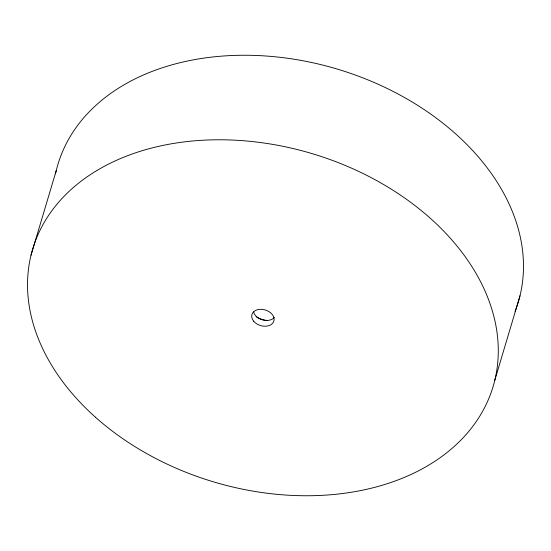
<?xml version="1.0" encoding="UTF-8"?>
<svg xmlns="http://www.w3.org/2000/svg" width="551" height="551" viewBox="0 0 551 551"><rect width="100%" height="100%" fill="white"/><g stroke="black" fill="none" stroke-linecap="round" stroke-linejoin="round"><path stroke-width="0.83" d="M31.021 255.196L56.223 170.658M494.777 380.342L519.979 295.804M55.493 173.84A240.25 171.361 16.6 0 1 337.384 69.116A240.25 171.361 16.6 0 1 515.082 311.363M267.207 320.503A19.45 13.871 16.6 0 1 256.125 316.763M274.336 317.514A11.44 8.162 16.6 0 1 262.689 319.938A11.44 8.162 16.6 0 1 253.584 311.914M95.419 417.197A240.25 171.361 16.6 0 0 489.88 395.893A240.25 171.361 16.6 0 0 203.402 140.209A240.25 171.361 16.6 0 0 95.419 417.197M253.729 321.267A11.44 8.162 16.6 0 0 273.069 322.7A11.44 8.162 16.6 0 0 261.904 309.331A11.44 8.162 16.6 0 0 253.729 321.267"/></g></svg>
